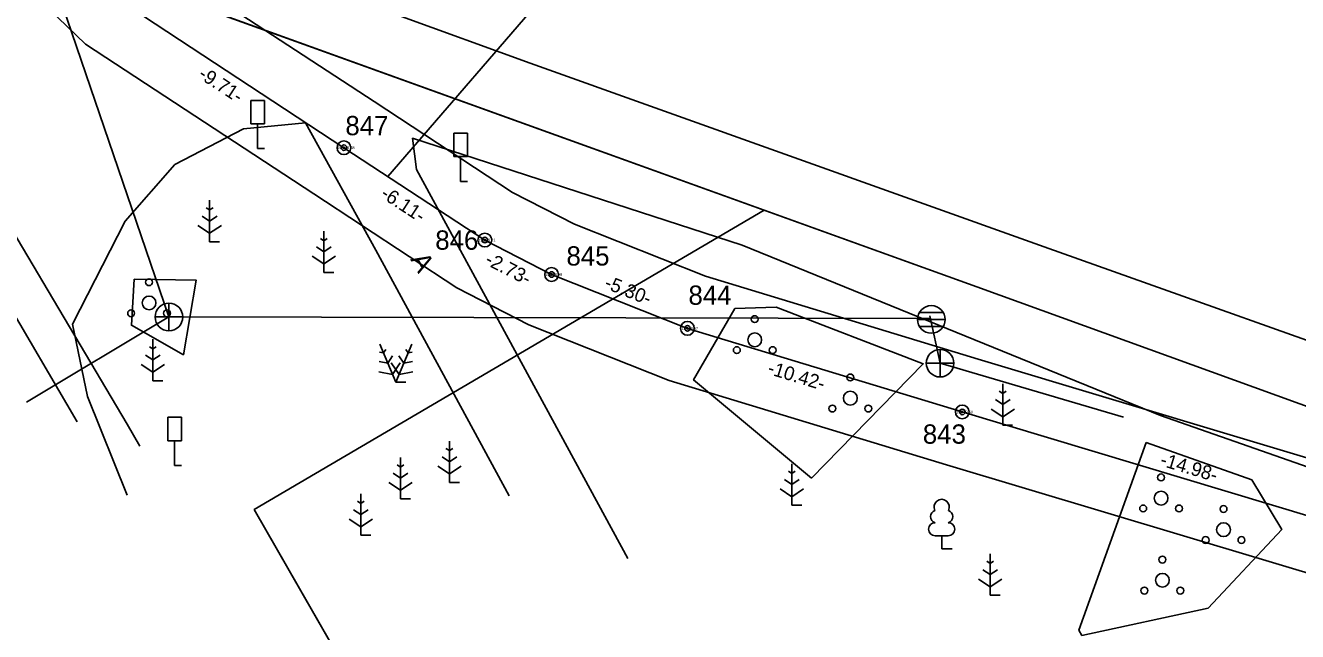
# Model space of a CAD drawing. Extents: x 640832 to 642788, y 6454661 to 6457700.
# Drawn here: x 641656.83 to 641702.97, y 6455518.47 to 6455540.45 of the extents above; entities that cross this region are included whole.
import ezdxf

# ---------------------------------------------------------------- set-up
doc = ezdxf.new("R2010")
doc.units = 0
for name, color, linetype in [('HALJASTUS', 7, 'Continuous'), ('JOONSIDE', 7, 'Continuous'), ('KASUTUSALA', 7, 'Continuous'), ('KKAEV', 7, 'Continuous'), ('LIIKLUS', 7, 'Continuous'), ('MOOTKORG-EH2000', 7, 'Continuous'), ('MOOTNR', 7, 'Continuous'), ('MOOTPIIR', 7, 'Continuous'), ('PIIR', 7, 'Continuous'), ('PR_SIDE', 7, 'Continuous'), ('PUU', 7, 'Continuous'), ('SITRASS', 7, 'Continuous'), ('SKKAEV', 7, 'Continuous'), ('SKTRASS', 7, 'Continuous'), ('TEE', 7, 'Continuous')]:
    doc.layers.add(name, color=color, linetype=linetype)

msp = doc.modelspace()

# ---------------------------------------------------------------- linework, layer by layer
at = {"layer": 'HALJASTUS'}
for points in [[(641660.776, 6455531.247), (641663.024, 6455531.207), (641662.56, 6455528.507), (641660.674, 6455529.574), (641660.776, 6455531.247)], [(641685.336, 6455524.034), (641681.06, 6455527.594), (641682.559, 6455530.181), (641684.052, 6455530.235), (641689.388, 6455528.173), (641685.336, 6455524.034)], [(641697.477, 6455525.322), (641701.306, 6455523.968), (641702.393, 6455522.171), (641699.726, 6455519.322), (641695.146, 6455518.33), (641695.035, 6455518.522), (641697.477, 6455525.322)]]:
    msp.add_lwpolyline(points, dxfattribs=at)
at = {"layer": 'KASUTUSALA'}
for centre in [(641668.383, 6455536.013), (641673.491, 6455532.664), (641675.914, 6455531.417), (641680.839, 6455529.464), (641690.807, 6455526.433)]:
    msp.add_circle(centre, 0.1, dxfattribs=at)
at = {"layer": 'KKAEV'}
for p, q in [((641662.036, 6455529.375), (641662.036, 6455530.375)), ((641661.536, 6455529.875), (641662.536, 6455529.875)), ((641690, 6455527.7), (641690, 6455528.7)), ((641689.5, 6455528.2), (641690.5, 6455528.2))]:
    msp.add_line(p, q, dxfattribs=at)
for centre in [(641662.036, 6455529.875), (641690, 6455528.2)]:
    msp.add_circle(centre, 0.5, dxfattribs=at)
at = {"layer": 'LIIKLUS'}
for p, q in [((641665.002, 6455537.729), (641665.002, 6455536.879)), ((641665.502, 6455537.729), (641665.002, 6455537.729)), ((641665.502, 6455537.729), (641665.502, 6455536.879)), ((641665.502, 6455536.879), (641665.002, 6455536.879)), ((641665.252, 6455536.879), (641665.252, 6455535.979)), ((641672.362, 6455536.54), (641672.362, 6455535.69)), ((641672.862, 6455536.54), (641672.362, 6455536.54)), ((641672.862, 6455536.54), (641672.862, 6455535.69)), ((641665.502, 6455535.979), (641665.252, 6455535.979)), ((641672.862, 6455535.69), (641672.362, 6455535.69)), ((641672.612, 6455535.69), (641672.612, 6455534.79)), ((641672.862, 6455534.79), (641672.612, 6455534.79)), ((641661.991, 6455526.238), (641661.991, 6455525.388)), ((641662.491, 6455526.238), (641661.991, 6455526.238)), ((641662.491, 6455526.238), (641662.491, 6455525.388)), ((641662.491, 6455525.388), (641661.991, 6455525.388)), ((641662.241, 6455525.388), (641662.241, 6455524.488)), ((641662.491, 6455524.488), (641662.241, 6455524.488))]:
    msp.add_line(p, q, dxfattribs=at)
at = {"layer": 'MOOTPIIR'}
for points in [[(641603.502, 6455619.539), (641611.407, 6455606.408), (641621.764, 6455588.698), (641628.022, 6455578.986), (641634.48, 6455568.617), (641639.673, 6455560.762), (641640.741, 6455559.29), (641640.581, 6455559.144), (641641.855, 6455557.754), (641642.826, 6455556.416), (641642.996, 6455556.51), (641647.442, 6455551.66), (641649.51, 6455549.224), (641652.323, 6455546.21), (641659.011, 6455539.763), (641667.287, 6455534.34), (641672.482, 6455530.934), (641675.086, 6455529.594), (641680.178, 6455527.574), (641690.229, 6455524.518), (641704.556, 6455520.219), (641720.866, 6455514.842)], [(641735.567, 6455514.32), (641722.104, 6455518.646), (641705.758, 6455524.035), (641691.385, 6455528.348), (641681.5, 6455531.354), (641676.742, 6455533.24), (641674.5, 6455534.394), (641669.479, 6455537.686), (641661.517, 6455542.903), (641655.175, 6455549.016), (641652.498, 6455551.884), (641650.442, 6455554.306), (641646.548, 6455558.554), (641649.201, 6455560.292), (641654.372, 6455562.763), (641659.351, 6455565.576), (641661.133, 6455568.079), (641664.439, 6455576.287), (641670.801, 6455592.334), (641673.712, 6455601.102), (641676.883, 6455609.067), (641680.896, 6455619.012)]]:
    msp.add_lwpolyline(points, dxfattribs=at)
at = {"layer": 'PIIR'}
msp.add_lwpolyline([(641440.81, 6455905.8), (641482.27, 6455834.59), (641523.39, 6455767.25), (641529.94, 6455756.51), (641550.42, 6455720.59), (641575, 6455717.51), (641605.35, 6455722.04), (641604.51, 6455715.75), (641575.07, 6455711.45), (641555.65, 6455714.1), (641550.26, 6455712.24), (641647.32, 6455553.61), (641652.56, 6455553.16), (641660.8, 6455541.98), (641683.62, 6455533.75), (641665.13, 6455522.89), (641700.5, 6455461.26), (641736.91, 6455384.88), (641759.05, 6455335.91), (641773.87, 6455302.37)], dxfattribs=at)
for points in [[(641660.8, 6455541.98), (641686.12, 6455610.26), (641767.09, 6455580.44), (641821.16, 6455560.52), (641803.46, 6455511.64), (641756.44, 6455528.66), (641749.64, 6455509.86), (641691.33, 6455530.97)], [(641736.91, 6455384.88), (641700.5, 6455461.26), (641665.13, 6455522.89), (641683.62, 6455533.75), (641691.33, 6455530.97), (641749.64, 6455509.86), (641756.44, 6455528.66), (641803.46, 6455511.64), (641903.43, 6455476.03), (641919.05, 6455470.43), (641879.75, 6455346.68), (641861.55, 6455312.83), (641838.71, 6455290.68), (641836.93, 6455300.27), (641824.51, 6455322.02), (641822.23, 6455327.02), (641828.17, 6455329.77), (641808.99, 6455364.7), (641790.87, 6455357.51), (641759.05, 6455335.91)]]:
    msp.add_lwpolyline(points, close=True, dxfattribs=at)
at = {"layer": 'PR_SIDE'}
for centre, radius in [((641668.383, 6455536.013), 0.25), ((641668.383, 6455536.013), 0.025), ((641668.383, 6455536.013), 0.0221), ((641668.383, 6455536.013), 0.0191), ((641668.383, 6455536.013), 0.0161), ((641668.383, 6455536.013), 0.0132), ((641668.383, 6455536.013), 0.0102), ((641668.383, 6455536.013), 0.00726), ((641668.383, 6455536.013), 0.0043), ((641673.491, 6455532.664), 0.25), ((641673.491, 6455532.664), 0.025), ((641673.491, 6455532.664), 0.0221), ((641673.491, 6455532.664), 0.0191), ((641673.491, 6455532.664), 0.0161), ((641673.491, 6455532.664), 0.0132), ((641673.491, 6455532.664), 0.0102), ((641673.491, 6455532.664), 0.00726), ((641673.491, 6455532.664), 0.0043), ((641675.914, 6455531.417), 0.25), ((641675.914, 6455531.417), 0.025), ((641675.914, 6455531.417), 0.0221), ((641675.914, 6455531.417), 0.0191), ((641675.914, 6455531.417), 0.0161), ((641675.914, 6455531.417), 0.0132), ((641675.914, 6455531.417), 0.0102), ((641675.914, 6455531.417), 0.00726), ((641675.914, 6455531.417), 0.0043), ((641680.839, 6455529.464), 0.25), ((641680.839, 6455529.464), 0.025), ((641680.839, 6455529.464), 0.0221), ((641680.839, 6455529.464), 0.0191), ((641680.839, 6455529.464), 0.0161), ((641680.839, 6455529.464), 0.0132), ((641680.839, 6455529.464), 0.0102), ((641680.839, 6455529.464), 0.00726), ((641680.839, 6455529.464), 0.0043), ((641690.807, 6455526.433), 0.25), ((641690.807, 6455526.433), 0.025), ((641690.807, 6455526.433), 0.0221), ((641690.807, 6455526.433), 0.0191), ((641690.807, 6455526.433), 0.0161), ((641690.807, 6455526.433), 0.0132), ((641690.807, 6455526.433), 0.0102), ((641690.807, 6455526.433), 0.00726), ((641690.807, 6455526.433), 0.0043)]:
    msp.add_circle(centre, radius, dxfattribs=at)
at = {"layer": 'PUU'}
for p, q in [((641663.512, 6455533.755), (641663.388, 6455533.838)), ((641663.512, 6455534.105), (641663.512, 6455532.605)), ((641663.636, 6455533.838), (641663.512, 6455533.755)), ((641663.512, 6455533.355), (641663.245, 6455533.533)), ((641663.779, 6455533.533), (641663.512, 6455533.355)), ((641663.088, 6455533.194), (641663.512, 6455532.912)), ((641663.512, 6455532.912), (641663.936, 6455533.194)), ((641667.651, 6455532.992), (641667.651, 6455531.492)), ((641663.872, 6455532.605), (641663.512, 6455532.605)), ((641667.651, 6455532.242), (641667.384, 6455532.42)), ((641667.651, 6455532.642), (641667.527, 6455532.725)), ((641667.775, 6455532.725), (641667.651, 6455532.642)), ((641667.918, 6455532.42), (641667.651, 6455532.242)), ((641667.227, 6455532.081), (641667.651, 6455531.799)), ((641667.651, 6455531.799), (641668.075, 6455532.081)), ((641668.011, 6455531.492), (641667.651, 6455531.492)), ((641661.452, 6455528.716), (641661.328, 6455528.799)), ((641661.452, 6455529.066), (641661.452, 6455527.566)), ((641661.576, 6455528.799), (641661.452, 6455528.716)), ((641669.68, 6455528.892), (641670.262, 6455527.51)), ((641669.898, 6455528.695), (641669.816, 6455528.57)), ((641670.844, 6455528.892), (641670.262, 6455527.51)), ((641670.708, 6455528.57), (641670.626, 6455528.695)), ((641661.452, 6455528.316), (641661.185, 6455528.494)), ((641661.719, 6455528.494), (641661.452, 6455528.316)), ((641669.971, 6455528.201), (641669.656, 6455528.261)), ((641669.816, 6455528.57), (641669.669, 6455528.598)), ((641670.148, 6455528.468), (641669.971, 6455528.201)), ((641670.1, 6455528.218), (641670.381, 6455527.792)), ((641670.143, 6455527.792), (641670.424, 6455528.218)), ((641670.553, 6455528.201), (641670.376, 6455528.468)), ((641670.868, 6455528.261), (641670.553, 6455528.201)), ((641670.855, 6455528.598), (641670.708, 6455528.57)), ((641661.028, 6455528.155), (641661.452, 6455527.873)), ((641661.452, 6455527.873), (641661.876, 6455528.155)), ((641669.642, 6455527.888), (641670.143, 6455527.792)), ((641670.381, 6455527.792), (641670.882, 6455527.888)), ((641661.812, 6455527.566), (641661.452, 6455527.566)), ((641670.622, 6455527.51), (641670.262, 6455527.51)), ((641692.272, 6455527.45), (641692.272, 6455525.95)), ((641692.272, 6455526.7), (641692.005, 6455526.878)), ((641692.272, 6455527.1), (641692.148, 6455527.183)), ((641692.396, 6455527.183), (641692.272, 6455527.1)), ((641692.539, 6455526.878), (641692.272, 6455526.7)), ((641691.848, 6455526.539), (641692.272, 6455526.257)), ((641692.272, 6455526.257), (641692.696, 6455526.539)), ((641692.632, 6455525.95), (641692.272, 6455525.95)), ((641672.207, 6455525.029), (641672.083, 6455525.112)), ((641672.207, 6455525.379), (641672.207, 6455523.879)), ((641672.331, 6455525.112), (641672.207, 6455525.029)), ((641670.436, 6455524.436), (641670.312, 6455524.519)), ((641670.436, 6455524.786), (641670.436, 6455523.286)), ((641670.56, 6455524.519), (641670.436, 6455524.436)), ((641672.207, 6455524.629), (641671.94, 6455524.807)), ((641672.474, 6455524.807), (641672.207, 6455524.629)), ((641684.624, 6455524.553), (641684.624, 6455523.053)), ((641670.436, 6455524.036), (641670.169, 6455524.214)), ((641670.703, 6455524.214), (641670.436, 6455524.036)), ((641671.783, 6455524.468), (641672.207, 6455524.186)), ((641672.207, 6455524.186), (641672.631, 6455524.468)), ((641684.624, 6455524.203), (641684.5, 6455524.286)), ((641684.748, 6455524.286), (641684.624, 6455524.203)), ((641670.012, 6455523.875), (641670.436, 6455523.593)), ((641670.436, 6455523.593), (641670.86, 6455523.875)), ((641672.567, 6455523.879), (641672.207, 6455523.879)), ((641684.2, 6455523.642), (641684.624, 6455523.36)), ((641684.624, 6455523.803), (641684.357, 6455523.981)), ((641684.891, 6455523.981), (641684.624, 6455523.803)), ((641684.624, 6455523.36), (641685.048, 6455523.642)), ((641668.996, 6455523.109), (641668.872, 6455523.192)), ((641668.996, 6455523.459), (641668.996, 6455521.959)), ((641669.12, 6455523.192), (641668.996, 6455523.109)), ((641670.796, 6455523.286), (641670.436, 6455523.286)), ((641668.996, 6455522.709), (641668.729, 6455522.887)), ((641669.263, 6455522.887), (641668.996, 6455522.709)), ((641684.984, 6455523.053), (641684.624, 6455523.053)), ((641668.572, 6455522.548), (641668.996, 6455522.266)), ((641668.996, 6455522.266), (641669.42, 6455522.548)), ((641669.356, 6455521.959), (641668.996, 6455521.959)), ((641690.3, 6455521.943), (641689.82, 6455521.943)), ((641690.06, 6455521.468), (641690.06, 6455521.943)), ((641690.44, 6455521.468), (641690.06, 6455521.468)), ((641691.816, 6455521.286), (641691.816, 6455519.786)), ((641691.816, 6455520.936), (641691.692, 6455521.019)), ((641691.94, 6455521.019), (641691.816, 6455520.936)), ((641691.392, 6455520.375), (641691.816, 6455520.093)), ((641691.816, 6455520.536), (641691.549, 6455520.714)), ((641692.083, 6455520.714), (641691.816, 6455520.536)), ((641691.816, 6455520.093), (641692.24, 6455520.375)), ((641692.176, 6455519.786), (641691.816, 6455519.786))]:
    msp.add_line(p, q, dxfattribs=at)
for centre, radius in [((641661.315, 6455531.136), 0.125), ((641661.315, 6455530.386), 0.25), ((641660.665, 6455530.011), 0.125), ((641661.965, 6455530.011), 0.125), ((641683.28, 6455529.798), 0.125), ((641683.28, 6455529.048), 0.25), ((641682.63, 6455528.673), 0.125), ((641683.93, 6455528.673), 0.125), ((641686.746, 6455527.682), 0.125), ((641686.746, 6455526.932), 0.25), ((641686.096, 6455526.557), 0.125), ((641687.396, 6455526.557), 0.125), ((641698.016, 6455524.058), 0.125), ((641698.016, 6455523.308), 0.25), ((641697.366, 6455522.933), 0.125), ((641698.666, 6455522.933), 0.125), ((641700.281, 6455522.914), 0.125), ((641700.281, 6455522.164), 0.25), ((641699.631, 6455521.789), 0.125), ((641700.931, 6455521.789), 0.125), ((641698.062, 6455521.08), 0.125), ((641698.062, 6455520.33), 0.25), ((641697.412, 6455519.955), 0.125), ((641698.712, 6455519.955), 0.125)]:
    msp.add_circle(centre, radius, dxfattribs=at)
for centre, radius, start, end in [((641690.06, 6455522.988), 0.277, 332.5799, 207.4201), ((641689.89, 6455522.641), 0.233, 109.0217, 253.1415), ((641690.23, 6455522.641), 0.233, 286.8508, 70.9859), ((641689.823, 6455522.18), 0.238, 90.0016, 269.3953), ((641690.297, 6455522.18), 0.238, 270.6047, 89.9984)]:
    msp.add_arc(centre, radius, start, end, dxfattribs=at)
at = {"layer": 'SITRASS'}
for points in [[(641567.39, 6455681.92), (641586.975, 6455648.207), (641594.507, 6455635.487), (641599.962, 6455626.627), (641607.705, 6455613.99), (641614.733, 6455601.681), (641628.627, 6455577.496), (641639.677, 6455558.69), (641655.96, 6455530.766), (641658.705, 6455526.078)], [(641568.18, 6455682.117), (641574.437, 6455671.552), (641584.298, 6455654.885), (641590.91, 6455643.539), (641593.814, 6455638.482), (641600.107, 6455628.269), (641608.363, 6455614.9), (641615.344, 6455602.597), (641627.375, 6455581.392), (641635.769, 6455567.596), (641644.991, 6455552.18), (641656.339, 6455533.053), (641660.523, 6455525.986), (641660.983, 6455525.197)], [(641721.485, 6455516.744), (641705.157, 6455522.127), (641690.807, 6455526.433), (641680.839, 6455529.464), (641675.914, 6455531.417), (641673.491, 6455532.664), (641668.383, 6455536.013), (641660.264, 6455541.333), (641653.749, 6455547.613), (641651.004, 6455550.554), (641648.942, 6455552.983), (641643.407, 6455559.021)], [(641669.97, 6455534.973), (641676.205, 6455542.181), (641690.938, 6455542.181)]]:
    msp.add_lwpolyline(points, dxfattribs=at)
at = {"layer": 'SKKAEV'}
for p, q in [((641689.183, 6455529.786), (641690.183, 6455529.786)), ((641690.113, 6455530.036), (641689.253, 6455530.036)), ((641690.113, 6455529.536), (641689.253, 6455529.536))]:
    msp.add_line(p, q, dxfattribs=at)
msp.add_circle((641689.683, 6455529.786), 0.5, dxfattribs=at)
at = {"layer": 'SKTRASS'}
for points in [[(641662.036, 6455529.875), (641653.656, 6455554.376)], [(641656.864, 6455526.788), (641662.036, 6455529.875)], [(641662.04, 6455529.88), (641689.655, 6455529.823)], [(641690, 6455528.2), (641689.63, 6455529.92)], [(641690, 6455528.2), (641696.647, 6455526.249)]]:
    msp.add_lwpolyline(points, dxfattribs=at)
at = {"layer": 'TEE'}
for points in [[(641725.837, 6455523.388), (641725.278, 6455523.057), (641724.17, 6455522.673), (641723.141, 6455522.379), (641722.19, 6455522.334), (641721.128, 6455522.54), (641708.313, 6455527.245), (641693.781, 6455532.413), (641675.13, 6455539.077), (641665.536, 6455542.573), (641664.658, 6455543.033), (641663.734, 6455543.735), (641662.458, 6455545.224), (641662.029, 6455546.041), (641661.566, 6455547.172), (641661.599, 6455548.187), (641661.676, 6455549.185), (641663.58, 6455554.362)], [(641660.515, 6455523.42), (641659.078, 6455526.996), (641658.54, 6455529.615), (641660.448, 6455533.355), (641662.254, 6455535.41), (641664.737, 6455536.702), (641666.993, 6455536.914), (641669.542, 6455532.3), (641674.372, 6455523.394)], [(641678.679, 6455521.12), (641671.01, 6455535.223), (641670.869, 6455536.355), (641682.823, 6455532.475), (641697.997, 6455526.306), (641707.011, 6455523.152), (641728.074, 6455515.49), (641738.651, 6455511.768), (641746.355, 6455509.256), (641757.449, 6455505.39), (641758.441, 6455504.913), (641758.275, 6455503.055), (641755.408, 6455501.18), (641753.733, 6455497.046)]]:
    msp.add_lwpolyline(points, dxfattribs=at)

# ---------------------------------------------------------------- texts
at = {"layer": 'JOONSIDE'}
for s, rotation, p in [('-9.71-', 326.7651, (641663.062, 6455538.573)), ('-6.11-', 326.7496, (641669.676, 6455534.239)), ('-2.73-', 332.7673, (641673.459, 6455531.809)), ('-5.30-', 338.3693, (641677.791, 6455530.934)), ('-10.42-', 343.0869, (641683.714, 6455527.821)), ('-14.98-', 343.2971, (641697.951, 6455524.498))]:
    msp.add_text(s, height=0.5, rotation=rotation, dxfattribs=at).set_placement(p)
at = {"layer": 'MOOTKORG-EH2000'}
for s, p in [(' 49.68', (641668.383, 6455535.963)), (' 49.71', (641673.491, 6455532.614)), (' 49.68', (641675.914, 6455531.367)), (' 49.67', (641680.839, 6455529.414)), (' 49.60', (641690.807, 6455526.383))]:
    msp.add_text(s, height=0.1, dxfattribs=at).set_placement(p)
at = {"layer": 'MOOTNR'}
for s, p in [('194 ', (641668.143, 6455535.963)), ('193 ', (641673.261, 6455532.614)), ('192 ', (641675.684, 6455531.367)), ('191 ', (641680.629, 6455529.414)), ('190 ', (641690.577, 6455526.383))]:
    msp.add_text(s, height=0.1, dxfattribs=at).set_placement(p)
at = {"layer": 'PR_SIDE'}
for s, p in [('847 ', (641668.434, 6455536.465)), ('846 ', (641671.694, 6455532.314)), ('845 ', (641676.452, 6455531.74)), ('844 ', (641680.876, 6455530.317)), ('843 ', (641689.376, 6455525.281))]:
    msp.add_text(s, height=0.7, dxfattribs=at).set_placement(p)
at = {"layer": 'TEE'}
msp.add_text('A', height=0.7, rotation=299.9315, dxfattribs=at).set_placement((641670.777, 6455531.965))

doc.saveas('drawing.dxf')
